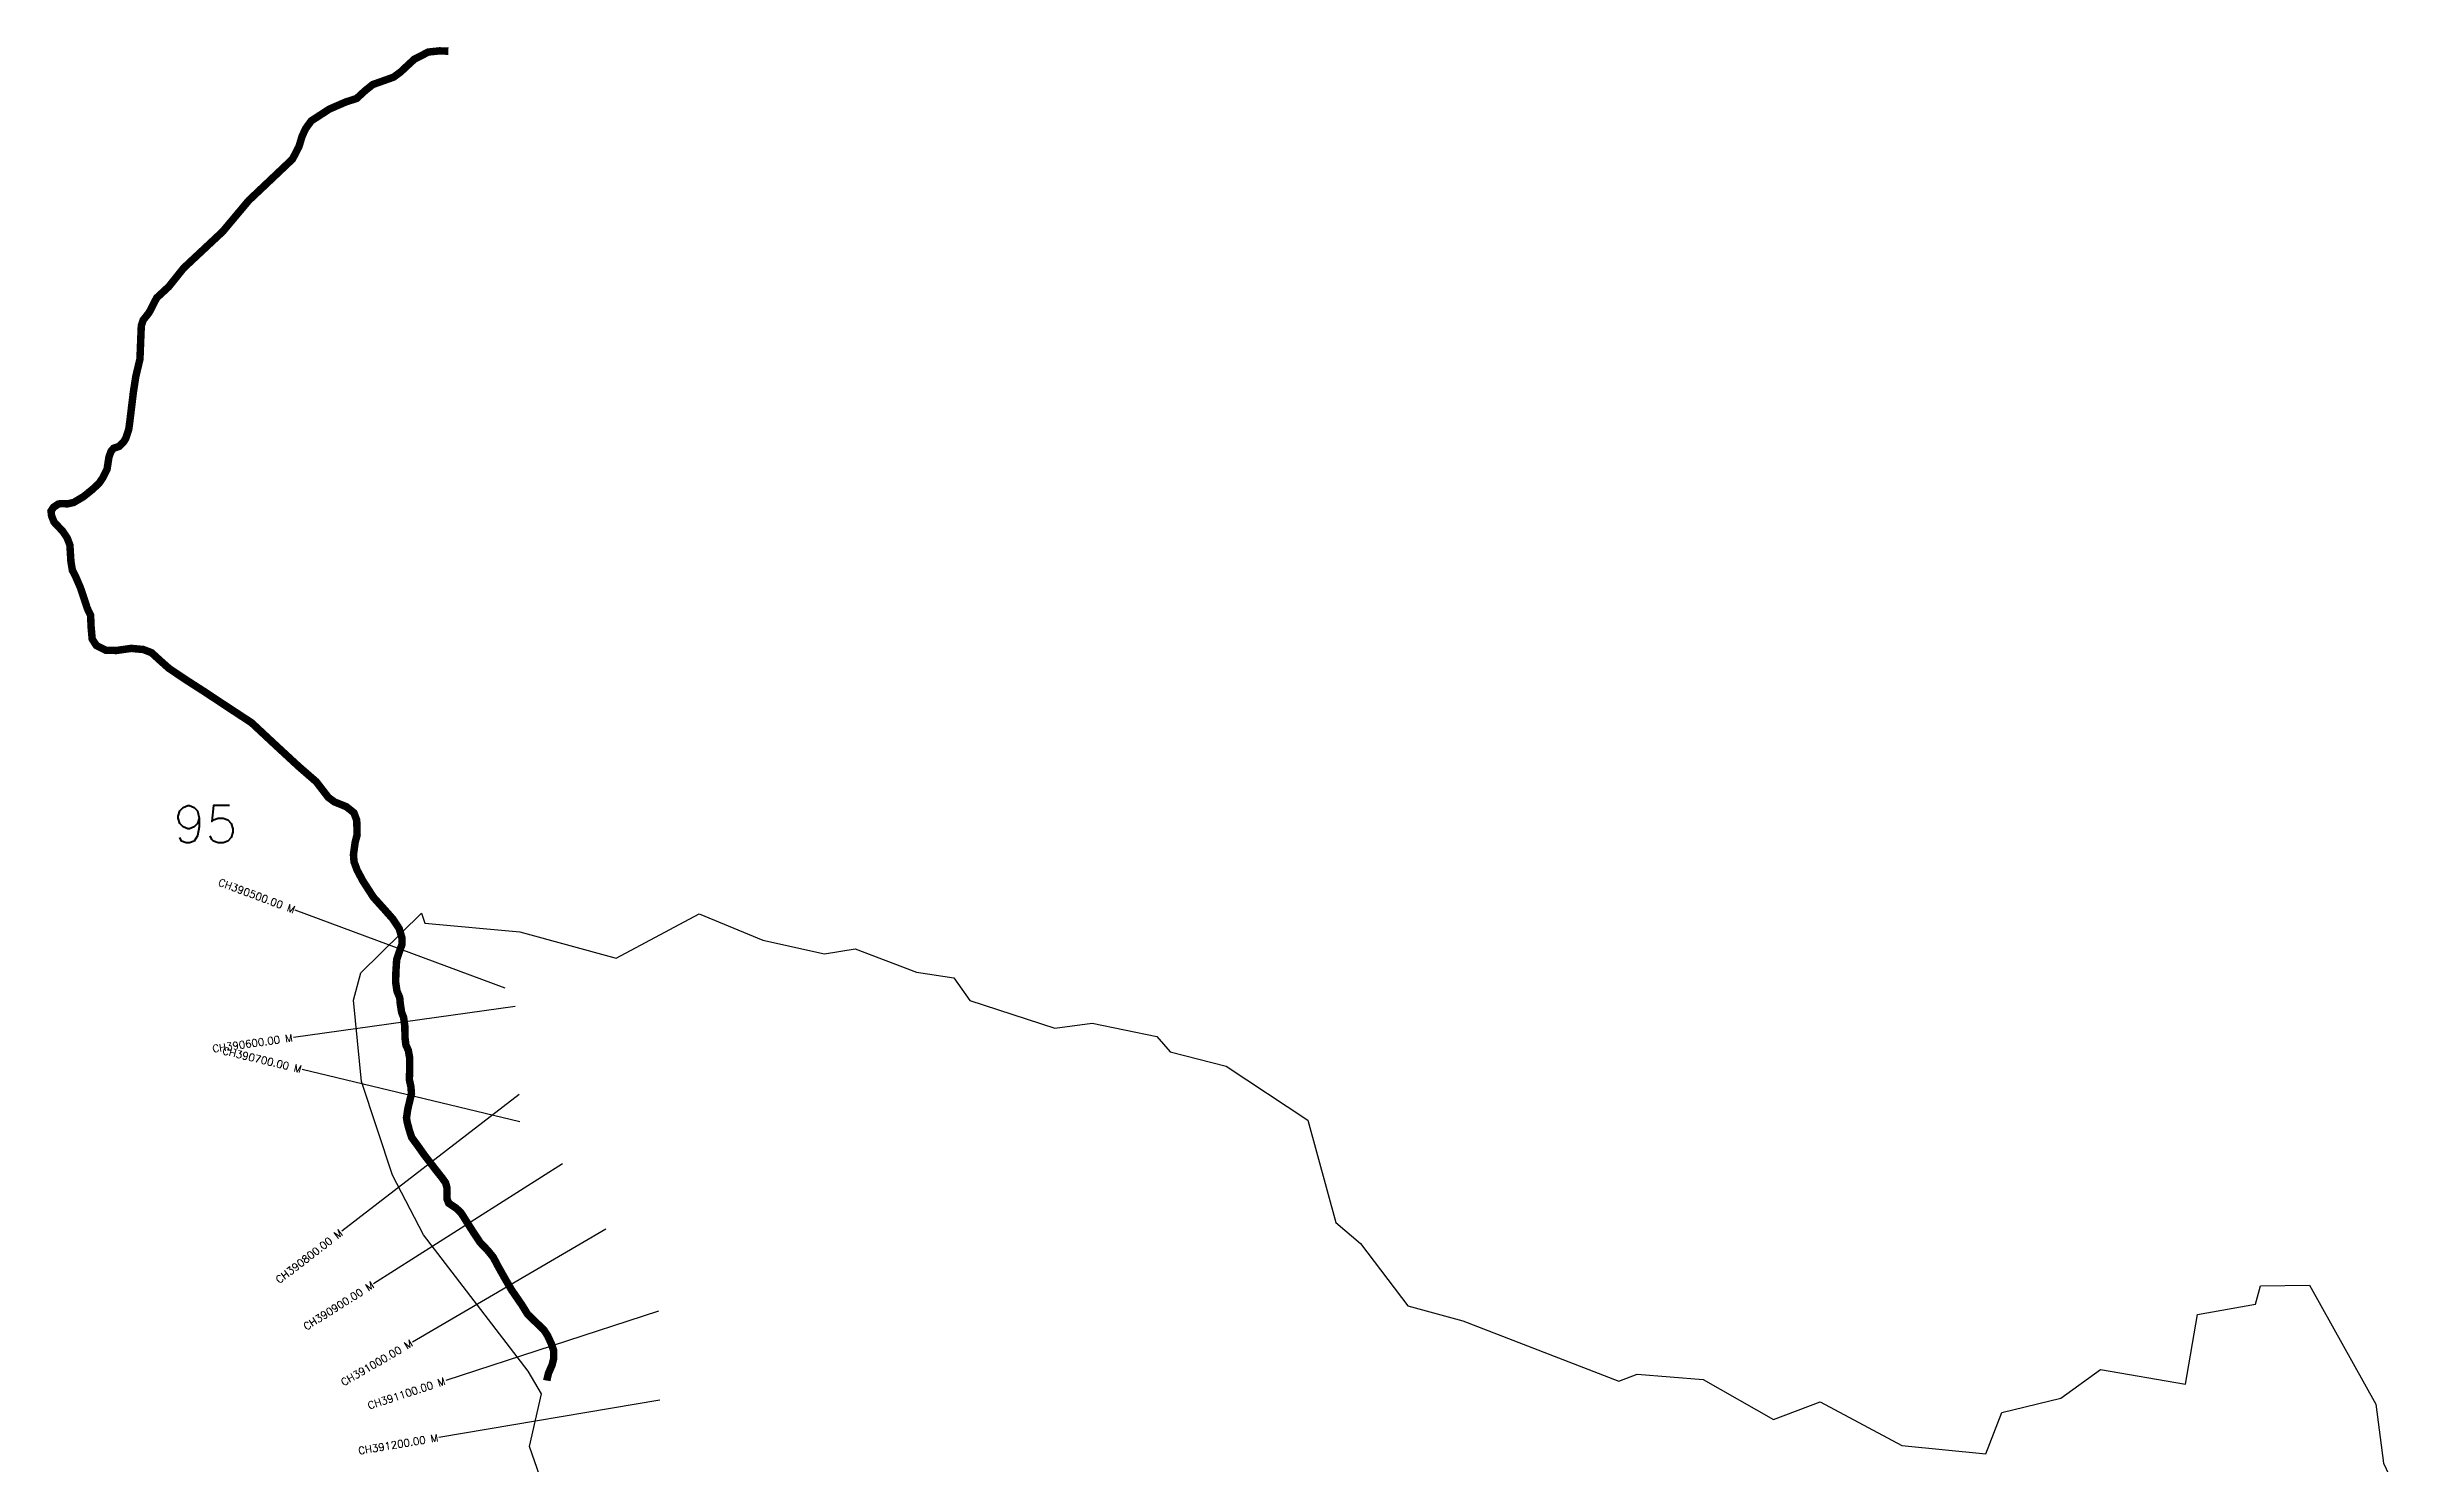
# Model space of a CAD drawing. Header units: metres. Extents: x 301330 to 304707, y 1947885 to 1951780.
# Drawn here: x 301330 to 304490, y 1949881 to 1951780 of the extents above; entities that cross this region are included whole.
import ezdxf
from ezdxf.enums import TextEntityAlignment as Align

# ---------------------------------------------------------------- set-up
doc = ezdxf.new("R2010")
doc.units = ezdxf.units.M
doc.header["$MEASUREMENT"] = 0
for name, color, linetype in [('CS', 134, 'Continuous'), ('CSMark', 6, 'Continuous'), ('UNPROTECTED', 10, 'Continuous')]:
    doc.layers.add(name, color=color, linetype=linetype)
doc.styles.get("Standard").update_dxf_attribs({"font": 'simplex.shx'})

msp = doc.modelspace()

# ---------------------------------------------------------------- linework, layer by layer
at = {"color": 6, "flags": 128}
for points in [[(302024.8, 1949765.6), (301976.3, 1949903.9), (301992.4, 1949974.5), (301974.7, 1950005), (301834.4, 1950187.8), (301792.8, 1950267.7), (301751.3, 1950393.2), (301740.6, 1950502.2), (301750.6, 1950539.1), (301832, 1950619), (301836.3, 1950605.7), (301963.4, 1950594.1), (302092.8, 1950558.8), (302203.9, 1950617.9), (302289.2, 1950582.8), (302372, 1950564.4), (302412.8, 1950571), (302495.1, 1950539.9)], [(302495.1, 1950539.9), (302545.2, 1950532.3)], [(302545.2, 1950532.3), (302566.6, 1950501.7), (302680.5, 1950464.6), (302730.5, 1950471.4), (302817.2, 1950453.4), (302835.2, 1950433.1), (302910.1, 1950413.7), (303019.4, 1950341.5), (303056.9, 1950204.5), (303090, 1950176.3), (303153.7, 1950092.5), (303227.2, 1950072.4), (303436.1, 1949991.6), (303460.9, 1950001), (303549.1, 1949993.8), (303643.4, 1949940.4), (303706.1, 1949963.8), (303815.4, 1949905.3), (303927.9, 1949894.1), (303949.5, 1949949.6), (304028.7, 1949969), (304081.5, 1950007.2), (304195.8, 1949987.7), (304211.8, 1950080.8), (304289.4, 1950094.8), (304296, 1950119.5), (304361.6, 1950120.3), (304450.7, 1949961), (304460.9, 1949881.8), (304489.6, 1949821)]]:
    msp.add_lwpolyline(points, dxfattribs=at)
at = {"layer": 'CS'}
for p, q in [((301943.9, 1950518.3), (301662.7, 1950622.9)), ((301957.2, 1950493.8), (301660.1, 1950452.3)), ((301963.6, 1950339.3), (301671.9, 1950409.4)), ((301962.5, 1950375.7), (301724.9, 1950192.6)), ((302020.7, 1950283), (301767.4, 1950122.2)), ((302078.7, 1950195.2), (301819.6, 1950044.1)), ((302149.3, 1950085.6), (301864.2, 1949992.4)), ((302151, 1949966), (301855.1, 1949916.3))]:
    msp.add_line(p, q, dxfattribs=at)
at = {"layer": 'UNPROTECTED', "const_width": 10, "flags": 128}
msp.add_lwpolyline([(301867.8, 1951774.2), (301856.1, 1951774.7), (301840.9, 1951773.1), (301822.2, 1951763.5), (301813.4, 1951755.4), (301803.7, 1951746.3), (301794.4, 1951739.5), (301779.4, 1951734.1), (301766.6, 1951729.6), (301756.2, 1951721.3), (301744.9, 1951710.9), (301730.1, 1951706.1), (301708.3, 1951696.6), (301690.6, 1951685.1), (301684.1, 1951680.9), (301676.6, 1951670.6), (301671.9, 1951660.6), (301667.6, 1951646.4), (301658.9, 1951629.6), (301631.7, 1951603.8), (301600.2, 1951574), (301565.4, 1951532.5), (301536, 1951505), (301513, 1951483.5), (301493.1, 1951458.6), (301476.9, 1951443.6), (301471.5, 1951433), (301466.7, 1951423.8), (301458.9, 1951413.9), (301456.3, 1951406.3), (301455.6, 1951388.9), (301454.5, 1951361.6), (301448.9, 1951338), (301445.7, 1951317.3), (301443.3, 1951297.6), (301441.1, 1951279.3), (301439.5, 1951267.5), (301435.5, 1951255.2), (301432.3, 1951250.1), (301426.5, 1951244.5), (301419.4, 1951242.2), (301415.8, 1951238.1), (301412.9, 1951230), (301410.5, 1951214.3), (301404.9, 1951202.7), (301399.6, 1951195), (301390.9, 1951186.9), (301379, 1951177.3), (301365.8, 1951169.4), (301357.3, 1951167.5), (301349, 1951167.9), (301345.1, 1951167.2), (301338.8, 1951163.1), (301335.3, 1951157.9), (301336.1, 1951151.4), (301339.4, 1951143.1), (301351.1, 1951130.7), (301357, 1951121.8), (301360.6, 1951112.3), (301362, 1951090.3), (301364, 1951078.4), (301368.4, 1951069.8), (301374.5, 1951055.7), (301378.8, 1951043.2), (301383.9, 1951027.5), (301388.4, 1951018.2), (301389, 1951003), (301390.5, 1950986.3), (301396, 1950977.8), (301408.7, 1950971.3), (301422.9, 1950971), (301442.8, 1950973.8), (301458.9, 1950972.3), (301469.9, 1950968.1), (301480.9, 1950958.1), (301493.2, 1950947.1), (301516.4, 1950931.5), (301542.7, 1950914.6), (301573.3, 1950894.3), (301604, 1950874.2), (301636.8, 1950843.6), (301667.1, 1950815.6), (301690.8, 1950795), (301706.9, 1950774.1), (301715, 1950768.1), (301731.1, 1950761.6), (301741.2, 1950753.5), (301745, 1950743.4), (301745.5, 1950723.9), (301742.9, 1950713.9), (301740.6, 1950697.4), (301741.4, 1950687.7), (301745.5, 1950676.6), (301753.3, 1950662), (301767.3, 1950640.3), (301782.7, 1950623.2), (301793.4, 1950611.1), (301801.9, 1950598.2), (301805.7, 1950585.3), (301805.5, 1950576.5), (301801.7, 1950566.2), (301798.5, 1950556.7), (301797.4, 1950539), (301797.2, 1950526), (301798.9, 1950514.5), (301802.6, 1950505.7), (301803.3, 1950497.8), (301805.1, 1950486.1), (301807.8, 1950479.3), (301809.4, 1950467.8), (301809.7, 1950451.6), (301810.9, 1950442.2), (301814.2, 1950434.8), (301815.9, 1950424.8), (301816, 1950410.9), (301815.5, 1950395.7), (301817.6, 1950386.4), (301818.3, 1950376.8), (301816.7, 1950370.1), (301813.4, 1950356.2), (301811.7, 1950344.7), (301812.5, 1950339.3), (301815.2, 1950328.9), (301818.7, 1950318.2), (301826.7, 1950307.3), (301835.6, 1950294.7), (301844.5, 1950283.2), (301850.3, 1950275.6), (301859.1, 1950264.5), (301864, 1950257.7), (301866, 1950250.6), (301866.1, 1950243.3), (301866, 1950235.8), (301868.2, 1950230.2), (301878.1, 1950223.6), (301884.4, 1950217.7), (301887.9, 1950212.3), (301899.4, 1950194.1), (301910.2, 1950177.7), (301920.6, 1950166.8), (301928, 1950157.7), (301933.6, 1950147), (301942.9, 1950130.4), (301952.7, 1950113.6), (301966.1, 1950094.1), (301974, 1950081.3), (301983.6, 1950072), (301995.7, 1950060.4), (302000.8, 1950052.6), (302006.1, 1950041), (302008.8, 1950032.8), (302008.9, 1950022), (302006.9, 1950013.6), (302001.9, 1950002.1), (301999.9, 1949993.5), (301999.7, 1949992.4)], dxfattribs=at)

# ---------------------------------------------------------------- texts
at = {"insert": (301499.5, 1950763), "char_height": 50, "attachment_point": 1}
msp.add_mtext_dynamic_manual_height_columns('95', width=70.183, gutter_width=1, heights=[0], dxfattribs=at)
at = {"layer": 'CSMark'}
for s, rotation, p in [('CH390500.00 M', 339.5916, (301661.8, 1950623.2)), ('CH390600.00 M', 7.9512, (301659.1, 1950452.1)), ('CH390700.00 M', 346.4981, (301670.9, 1950409.6)), ('CH390800.00 M', 37.6156, (301724.1, 1950192)), ('CH390900.00 M', 32.3972, (301766.5, 1950121.7)), ('CH391000.00 M', 30.2433, (301818.7, 1950043.6)), ('CH391100.00 M', 18.0984, (301863.2, 1949992.1)), ('CH391200.00 M', 9.5372, (301854.1, 1949916.1))]:
    msp.add_text(s, height=10, rotation=rotation, dxfattribs=at).set_placement(p, align=Align.MIDDLE_RIGHT)

doc.saveas('drawing.dxf')
